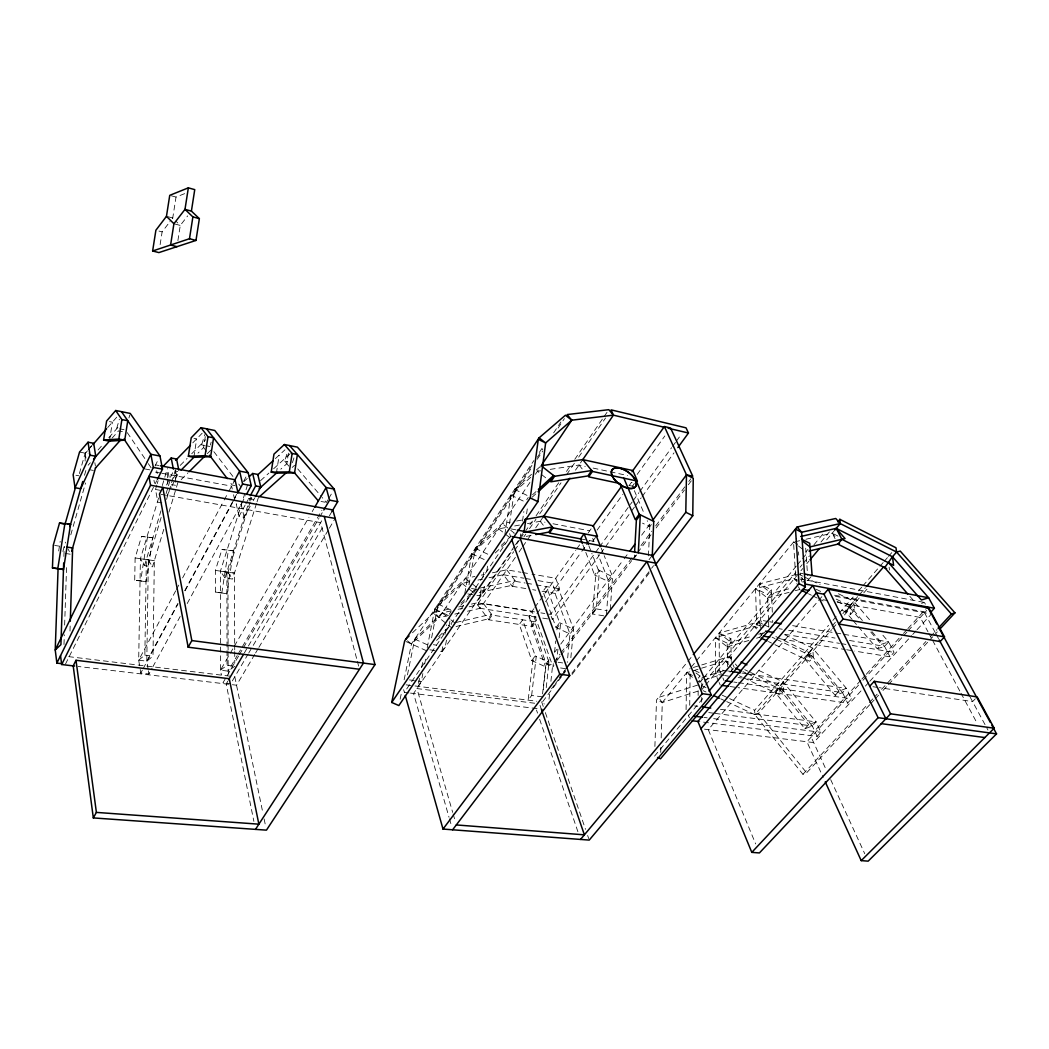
<?xml version="1.0" encoding="UTF-8"?>
<svg xmlns="http://www.w3.org/2000/svg" width="1049" height="1049" viewBox="0 0 1049 1049"><rect width="100%" height="100%" fill="white"/><g stroke="black" fill="none" stroke-linecap="round" stroke-linejoin="round"><path stroke-width="0.75" stroke-dasharray="5 3.75" d="M215.373 592.056L215.386 570.407L221.929 549.519L228.433 550.069L233.507 550.895L226.912 593.734L215.373 592.056L226.912 593.734M701.676 702.135L701.702 697.415M701.755 687.987L701.807 678.546M698.136 695.448L698.175 690.727M701.597 688.498L701.624 685.6L703.709 683.083M175.471 482.252L175.589 470.07M167.473 479.275L167.42 483.851L175.445 485.307M167.499 477.741L167.604 468.575M175.668 590.902L138.691 660.175L146.794 661.172L152.997 656.084L154.347 560.651L140.422 558.763L138.691 660.175L140.789 673.052L148.945 674.009L152.066 668.252M689.717 705.282L690.176 671.622M138.691 660.175L144.854 655.074L146.362 559.405M148.132 669.196L146.794 661.172L148.355 559.996L161.415 516.501M686.085 709.635L686.675 672.737L725.816 660.804L728.819 664.515M134.718 580.11L135.124 557.937L141.523 536.432L152.852 537.77L146.008 581.736L134.718 580.11L140.041 580.897M85.113 461.088L85.349 453.273L87.473 450.821M69.995 631.039L70.191 624.522M660.726 752.356L660.922 745.931M661.185 737.893L662.299 702.528L690.163 668.462M63.897 556.442L64.238 546.634M63.989 644.519L64.317 634.802M64.632 625.086L66.572 566.814M58.692 550.961L60.199 541.363M654.891 746.468L656.543 699.893L692.576 655.625M648.452 555.878L649.764 526.69L647.207 520.684M634.278 558.16L634.448 554.987M610.269 609.587L612.577 576.688L604.185 555.668M606.44 614.662L608.84 581.736L598.114 554.685M592.528 614.006L596.343 608.905L599.425 570.433L595.701 575.495L592.528 614.006L606.322 616.235M570.853 657.671L573.554 629.177L558.514 588.633L555.065 593.419L570 633.963L567.234 662.47M557.95 649.108L556.599 662.076L552.98 666.915L553.321 663.676M559.13 637.766L560.651 623.185L557.111 627.997L556.599 632.862M549.007 699.224L549.873 691.068M550.909 681.299L552.482 666.639L546.149 663.755L529.102 615.37L535.056 616.301L552.194 664.607L546.149 663.755L542.884 693.048M554.528 652.321L555.734 640.965M546.227 687.646L549.007 662.181L534.675 621.677L531.345 626.305L545.572 666.81L542.556 693.887M531.633 695.474L536.262 656.372L532.853 661.014L528.132 700.155L531.633 695.474L543.67 697.008M526.585 513.853L527.686 505.893M520.265 537.062L520.71 533.862M522.507 521.117L523.857 511.545M509.473 523.792L514.639 489.398L531.515 474.332M504.897 534.216L510.863 495.062L531.371 476.692M221.824 592.973L228.433 550.069M276.398 473.125L279.165 455.148M288.436 453.142L286.81 463.737L280.791 469.165M147.503 536.891L140.645 580.949L146.008 581.736M193.829 457.325L196.688 438.849L193.96 438.298M205.302 436.594L203.624 447.49L197.959 453.168M109.411 441.157L112.387 422.183L109.489 421.606M160.13 244.627L162.123 231.881L168.876 223.057M184.663 193.632L176.022 197.068L172.744 218.008L169.846 221.785M177.897 240.601L180.271 225.43L187.692 215.884M476.928 595.386L479.957 595.884L483.641 590.508L484.677 584.044M486.775 571.115L487.811 564.65M479.957 595.884L481.216 588.135M482.999 577.304L484.258 569.568M469.008 584.857L475.315 548.339L502.248 523.595L510.234 522.166M464.799 593.432L471.735 553.702L498.708 528.853L506.693 527.398M446.481 640.139L445.34 646.394L441.852 651.468L438.862 651.062M449.038 626.056L450.165 619.802M441.852 651.468L442.717 646.774M445.012 634.252L446.73 624.85M427.218 647.784L434.706 609.181L462.019 583.428L469.965 581.749M419.508 678.454L417.974 686.334L421.331 681.43L422.852 673.55M424.675 664.109L426.196 656.241M431.611 637.858L438.089 604.106L465.376 578.432L474.922 576.452M421.659 667.426L422.878 661.119M407.458 674.874L414.735 639.103L442.206 612.891L451.726 610.741M400.128 699.25L401.754 691.357M404.127 679.804L411.457 644.007L533.849 460.616M79.383 473.597L85.179 453.102L87.303 450.65M62.874 551.446L65.523 542.123M84.497 475.302L86.267 469.087M70.794 534.82L85.546 482.96M116.754 428.241L119.363 419.207M128.935 417.935L129.801 414.932M161.9 502.904L157.861 502.196L155.501 489.463L156.812 485.058M157.258 483.589L158.124 480.652M158.569 498.013L140.422 558.763L144.513 565.581L152.485 566.814L163.775 529.339M162.293 485.556L166.975 469.886M144.513 565.581L160.943 510.797M166.109 493.568L167.984 487.313M168.456 485.739L169.859 481.045L167.722 469.991M166.542 499.416L175.406 469.9M168.955 512.174L176.009 488.755M176.481 487.195L177.897 482.514M206.561 451.358L201.631 444.881L204.739 434.653M210.311 445.038L211.203 442.127M247.525 484.953L220.421 571.194L220.46 670.193L221.405 674.913M256.546 503.376L232.55 579.087L224.984 577.933L248.941 502.012M249.426 500.465L250.409 497.357M228.092 643.614L227.948 572.361L250.147 502.025M250.645 500.465L251.629 497.331M257.044 501.828L258.513 497.2M288.829 466.123L284.62 461.154L287.61 451.791M292.409 462.675L294.402 456.459M155.016 466.097L158.569 458.898M65.471 664.122L154.478 485.267M155.2 483.799L156.747 480.691M166.503 485.031L173.701 470.726L177.766 471.486M166.843 496.007L171.184 487.431M171.905 486.002L174.79 480.298M175.511 478.868L179.13 471.735M176.442 589.459L178.75 585.132M182.605 577.92L223.45 501.435M224.211 499.993L228.066 492.781M228.839 491.338L235.028 479.734M146.794 661.172L177.766 603.634M184.729 590.692L236.602 494.341M243.578 481.399L246.725 475.538M140.789 673.052L142.349 670.154M143.123 668.711L178.094 603.778M185.083 590.797L232.485 502.773M233.271 501.33L237.953 492.61M152.839 666.823L180.179 616.484M187.207 603.542L245.768 495.679M250.173 506.221L244.129 517.262L239.028 516.37L245.06 505.303M245.82 503.926L249.583 497.016M253.189 500.701L254.71 497.934M234.766 666.259L228.144 671.137L220.46 670.193L229.469 654.615M230.282 653.199L233.56 647.535M234.386 646.118L308.917 517.275M312.196 511.61L313.835 508.778M228.787 674.271L228.144 671.137L237.192 655.612M238.005 654.196L321.899 510.247M327.996 499.783L326.436 502.458L322.174 497.488M328.77 498.445L333.412 490.499M238.556 656.097L222.978 682.781L230.701 683.699M239.369 654.681L242.66 649.069M243.473 647.666L318.896 518.416M319.722 517.013L323 511.387M227.817 681.155L226.178 683.974L253.884 821.393M244.312 653.003L247.603 647.377M248.429 645.961L322.817 518.927M232.353 680.88L248.115 654.065M248.797 652.911L323.787 525.352M329.412 515.78L332.848 509.932M254.763 654.366L236.536 685.207L78.072 666.469M255.602 652.963L258.08 648.754M258.906 647.364L328.534 529.627M329.36 528.224L335.156 518.416M852.155 619.448L845.874 612.118L853.663 601.261L836.171 592.633M845.874 612.118L849.742 605.745L835.188 598.599M784.757 634.737L812.739 648.19L846.425 688.406L842.57 692.655L835.161 695.303L804.95 659.008L809.002 652.478L773.703 635.55M804.95 659.008L812.739 648.19L813.355 656.936L809.592 661.237L768.406 641.555M743.741 677.89L780.076 694.936L783.708 690.78L783.275 681.981L816.056 721.882L812.332 725.987L804.885 728.767L775.473 692.773L783.275 681.981L755.621 668.934M775.473 692.773L779.669 686.125L749.143 671.766M539.291 452.46L542.923 447.031M412.48 632.77L433.224 613.154L531.922 465.389M537.35 457.259L542.792 449.116M553.649 432.857L560.9 422M448.474 615.553L438.967 617.717L434.942 612.288L532.722 466.018M537.245 459.252L542.687 451.122M558.068 428.097L564.414 418.617M529.915 482.422L438.967 617.717L411.457 644.007L405.57 639.313M535.383 474.305L540.405 466.844M449.313 614.203L451.018 611.672M526.729 499.73L528.25 497.475M408.966 692.917L404.376 692.353L510.548 536.314L509.591 533.639M476.246 588.974L473.702 592.698L458.78 607.109M521.051 535.921L522.599 533.639M514.521 546.188L413.555 693.481L449.024 817.25M515.452 544.837L518.232 540.773M471.46 604.093L476.22 603.031L513.066 549.322M516.751 543.946L519.504 539.92M520.435 538.583L524.107 533.207M525.038 531.869L532.407 521.13M536.078 515.754L559.104 482.186M566.473 471.447L571.076 464.733M574.76 459.357L603.306 417.738M604.237 416.387L606.991 412.362M536.314 617.1L480.206 608.315L478.449 603.005L513.708 551.682M514.639 550.332L519.268 543.579M523.91 536.826L525.772 534.125M529.483 528.722L535.973 519.268M539.684 513.866L561.018 482.802M566.591 474.699L574.944 462.543M578.655 457.141L605.561 417.974M515.361 557.347L480.206 608.315L465.926 611.567M519.058 551.984L521.838 547.958M522.756 546.608L526.454 541.245M527.385 539.907L531.082 534.544M535.711 527.831L543.762 516.147M575.495 470.149L582.772 459.606M488.86 619.815L492.165 615.094L535.777 621.847L532.433 626.476L488.86 619.815L476.22 603.031M489.057 577.737L503.376 574.721L512.253 586.299L515.662 581.408L525.09 582.995M533.875 608.722L528.722 615.907L532.433 626.476M534.82 607.397L575.796 550.214M576.74 548.876L580.556 543.566M588.174 532.918L591.492 528.303M536.957 613.652L541.73 607.017M545.546 601.72L580.858 552.653M581.815 551.328L585.63 546.031M586.588 544.693L591.361 538.071M597.091 530.112L622.857 494.315M629.531 485.031L631.446 482.37M637.163 474.423L664.843 435.964M592.764 541.166L595.491 537.39M632.442 486.159L634.357 483.51M542.058 591.256L556.167 593.603L559.628 588.817L555.708 578.248L532.013 574.17M580.503 538.858L593.878 541.389L595.701 538.871M598.533 548.247L550.463 614.399L540.851 612.878M599.49 546.922L632.193 501.933M633.15 500.609L638.92 492.676M639.877 491.352L671.609 447.687M672.579 446.363L675.464 442.39M676.421 441.065L681.234 434.456M599.648 554.764L552.351 619.605L550.935 615.711M600.618 553.439L604.473 548.155M605.443 546.831L630.541 512.423M631.511 511.099L634.409 507.126M635.366 505.802L641.162 497.869M642.132 496.544L673.982 452.88M531.791 660.542L535.213 655.887L522.651 619.815L519.321 624.47L531.791 660.542L545.572 666.81L549.007 662.181L535.213 655.887M556.049 627.512L559.589 622.7L546.398 586.588L542.949 591.4L556.049 627.512L570 633.963L573.554 629.177L559.589 622.7M598.336 569.909L612.577 576.688L608.84 581.736L594.626 574.983L598.336 569.909L591.833 553.361M546.149 663.755L551.013 657.198M554.921 651.953L556.862 649.318M560.769 644.073L623.132 560.1M624.116 558.789L628.01 553.544M641.647 535.174L650.419 523.372M651.35 524.566L649.764 526.69L642.526 523.149M554.147 661.985L559.996 654.13M560.979 652.832L634.186 554.711M641.018 545.559L651.757 531.161M655.664 525.929L684.958 486.684M688.852 481.452L690.806 478.829M557.36 660.096L560.297 656.176M561.281 654.864L631.668 560.651M632.639 559.34L636.546 554.108M637.53 552.797L651.219 534.479M656.11 527.935L684.459 489.988M688.367 484.756L691.304 480.835M635.078 557.085L636.691 554.921M559.537 677.274L562.487 673.379M563.457 672.081L565.424 669.472M551.538 688.773L554.501 684.853M555.498 683.542L558.461 679.621M559.445 678.31L562.408 674.389M563.392 673.078L565.372 670.455M649.043 559.668L652.281 555.38M561.53 676.71L541.808 702.817L544.405 703.984M562.513 675.412L566.46 670.193M571.875 673.235L650.616 569.568M651.599 568.27L653.566 565.686M572.059 674.494L649.226 572.977M691.199 667.203L695.33 662.155M696.366 660.896L796.571 538.425M698.28 678.139L700.05 675.989M727.495 666.6L727.219 643.129L730.904 638.657L719.142 633.058L719.365 669.721L722.302 676.539M768.524 620.47L767.462 594.429L771.343 589.735L759.371 583.9L760.643 620.208L763.79 627.04M723.482 670.822L701.82 677.575L698.241 681.889L702.882 680.421M756.565 628.875L754.506 626.371L715.47 637.556L727.259 646.84L730.956 642.381L751.018 636.507M797.201 581.907L794.355 578.537L755.516 588.607L767.619 598.114L771.5 593.419L791.444 588.122M805.947 551.826L807.979 549.374M699.709 682.597L702.83 678.834M703.866 677.575L796.296 566.093M797.332 564.834L801.488 559.825M802.537 558.579L807.73 552.312M813.958 544.798L823.308 533.521M704.758 681.824L795.876 572.23M800.059 567.194L802.157 564.677M803.206 563.418L809.487 555.865M821.013 542.005L829.392 531.922M704.718 686.203L701.532 689.993L662.299 702.528L656.543 699.893M705.702 684.997L802.734 568.571M806.851 563.615L808.989 561.071M826.651 539.829L836.237 528.381M654.55 756.106L704.784 696.13M733.33 668.567L730.668 671.753L727.652 672.658M759.581 637.333L763.266 632.94L762.007 630.213M811.061 576.701L807.94 580.399L807.717 577.186M763.685 633.517L765.678 631.144M821.852 596.671L708.272 729.645L755.66 843.921M88.378 449.431L91.578 445.746M88.536 449.601L91.722 445.93M107.693 427.572L117.265 416.571M869.7 704.771L806.615 772.825L802.931 774.319L754.808 714.644L754.677 710.265L828.553 625.335M832.84 620.418L838.19 614.255M839.266 613.022L853.178 597.025M858.528 590.875L861.74 587.178M862.816 585.945L878.878 567.483M879.941 566.25L883.153 562.566M884.228 561.333L887.441 557.635M888.503 556.403L892.791 551.486M726.721 701.611L754.808 714.644L831.057 627.184M832.132 625.951L835.358 622.254M842.871 613.626L857.912 596.383M858.987 595.15L865.438 587.755M754.808 714.644L758.558 713.333L831.542 629.754M832.618 628.521L836.905 623.604M844.419 615.002L859.446 597.799M863.747 592.882L866.959 589.184M841.888 610.151L850.595 614.426L854.542 609.928L853.663 601.261L870.618 620.969M98.055 449.969L103.418 443.871M108.781 437.787L118.432 426.825M88.129 465.218L90.306 462.766M112.007 438.233L118.511 430.877L122.877 431.729M804.885 728.767L808.609 724.649L816.056 721.882L820.895 732.294L817.145 736.398L699.513 721.646M835.161 695.303L839.03 691.042L846.425 688.406L851.5 698.857L847.618 703.092L737.998 687.646M858.423 626.791L877.252 648.793L881.291 644.322L888.621 641.896L894.036 652.373L889.958 656.818L854.686 651.062M877.252 648.793L884.582 646.354L888.621 641.896L881.212 633.281M860.796 680.29L810.444 735.559L825.93 769.258M861.898 679.083L865.176 675.477M866.277 674.271L902.402 634.619M903.491 633.426L906.782 629.82M907.87 628.613L927.578 606.991M858.58 685.102L806.917 741.748L823.203 777.414M862.986 680.276L902.56 636.887M903.661 635.681L906.952 632.062M908.054 630.855L926.7 610.426M860.98 690.924L813.67 742.574L703.853 729.094M865.386 686.112L868.69 682.519M869.791 681.312L911.607 635.668M912.709 634.461L916.013 630.869M917.101 629.662L931.407 614.045L833.549 595.963M802.931 774.319L868.297 703.735M869.398 702.542L877.161 694.163M881.593 689.377L925.9 641.529M930.332 636.743L936.98 629.557M870.814 703.577L874.132 699.998M875.246 698.804L878.564 695.225M882.996 690.452L887.415 685.679M888.529 684.486L932.797 636.73M933.912 635.537L938.344 630.764M192.78 442.848L202.142 433.263M975.334 698.791L972.58 701.597L879.364 687.672M180.192 465.415L187.115 458.426M191.718 453.758L205.538 439.793M173.085 478.174L178.736 472.496M181.136 479.642L187.968 472.863M207.322 453.627L211.872 449.103M438.692 636.704L451.411 624.299M436.568 640.414L445.812 631.38M461.036 603.201L475.944 588.83M495.259 552.954L507.152 541.73M501.225 545.414L514.298 533.115L502.248 523.595M244.011 481.478L247.262 478.475M275.402 458.597L284.961 449.824M532.236 497.16L535.737 493.935M532.525 494.774L536.039 491.561M260.545 480.665L268.859 473.099M273.619 468.772L290.258 453.627M292.199 467.434L294.625 465.271M536.327 470.031L539.947 466.805M220.46 670.193L227.043 665.302L233.219 666.076M697.624 685.102L658.352 697.467L662.299 702.528M704.443 679.936L718.368 675.569M921.533 603.332L924.431 602.441L925.861 605.063M693.35 667.466L729.343 656.569L732.333 657.946M727.259 646.84L748.868 640.467M756.578 638.185L759.66 637.268M758.729 634.239L764.891 632.429M767.619 598.114L789.097 592.344M795.247 590.692L799.849 589.459M796.637 574.341L759.371 583.9L771.5 593.419M799.718 540.694L793.542 542.123L795.758 578.091L797.083 580.831M805.894 539.265L832.159 533.18L837.076 538.832M456.21 622.437L491.496 614.216L488.205 618.936L451.398 627.604L433.224 613.154M454.82 614.098L459.58 613.022M458.072 609.312L462.832 608.236M469.191 606.807L483.471 603.581L532.04 611.279L535.777 621.847M434.942 612.288L450.821 608.722M458.754 606.951L463.527 605.876M479.288 592.462L511.584 585.408L514.98 580.53L478.069 588.489L465.376 578.432M477.924 580.071L482.697 579.074M481.294 575.127L484.468 574.459M492.427 572.806L506.746 569.817L520.96 572.269M526.205 536.393L534.256 534.859M514.666 525.955L519.465 525.077M527.437 523.621L540.209 521.301L544.995 522.218M516.619 521.012L523.005 519.871M540.615 470.804L537.416 471.289L549.584 480.862M550.214 469.362L579.022 465.035L585.276 466.385M152.852 537.77L141.523 536.432M233.507 550.895L221.929 549.519M135.124 557.937L154.347 560.651M234.688 643.378L234.452 573.108L220.421 571.194L224.984 577.933M215.386 570.407L234.452 573.108M68.605 656.635L231.567 676.356M410.5 693.101L544.313 709.517M144.854 655.074L152.997 656.084M406.12 684.84L413.529 685.771M415.011 685.954L536.8 701.23M534.649 703.236L416.925 688.564L452.683 812.398M409.464 679.922L416.886 680.867M418.367 681.05L421.331 681.43M703.931 717.411L707.183 717.818M713.687 718.644L820.895 732.294M708.744 712.573L713.595 713.202M715.221 713.412L812.332 725.987L817.145 736.398M694.569 705.925L697.808 706.344M720.493 709.334L816.056 721.882M429.906 649.816L437.367 650.852M560.559 667.964L566.617 668.816M433.368 644.702L436.358 645.122M558.12 662.286L562.67 662.929M729.947 686.505L736.385 687.423M733.749 682.02L736.975 682.479M738.588 682.702L851.5 698.857M723.626 675.412L715.602 674.245L715.47 637.556L727.219 643.129M724.597 675.543L728.452 676.107M738.103 677.51L741.315 677.969M747.74 678.9L842.57 692.655L847.618 703.092M727.403 670.914L719.365 669.721L715.602 674.245L718.513 681.063M728.373 671.045L731.376 671.491L731.323 668.37M741.879 673.038L748.317 673.982M749.917 674.219L846.425 688.406M872.938 686.715L877.764 687.436M65.235 553.426L70.834 554.292L67.936 548.758M542.726 618.11L550.738 619.356M54.666 545.441L58.862 546.083M478.449 603.005L534.452 611.869M467.828 593.931L475.407 595.15M471.499 588.528L479.078 589.761M480.599 590.01L483.641 590.508M596.343 608.905L607.083 610.649M780.928 639.025L845.061 649.488M846.661 649.751L853.073 650.8M784.927 634.33L839.475 643.352M841.088 643.614L845.9 644.414M852.312 645.476L894.036 652.373M512.253 586.299L526.375 588.646M532.643 589.682L535.79 590.207M526.65 583.27L534.505 584.595M536.078 584.857L559.628 588.817M759.882 625.492L756.683 624.955L755.516 588.607L767.462 594.429M779.066 628.705L782.266 629.243M788.651 630.305L835.017 638.067M849.415 640.467L884.582 646.354L889.958 656.818M503.376 574.721L523.884 578.209M525.457 578.471L531.764 579.546M538.085 580.622L552.272 583.034L556.167 593.603M768.209 621.493L760.643 620.208L756.683 624.955L757.929 627.695M769.73 621.755L772.759 622.267L772.615 619.015M792.638 625.637L834.23 632.678M835.83 632.953L842.229 634.042M843.829 634.317L888.621 641.896M522.546 572.544L530.44 573.895M161.074 494.341L320.653 522.638L356.962 659.808M75.948 475.263L78.767 475.761M155.501 489.463L160.838 490.421M822.941 599.713L827.727 600.592M837.299 602.336L920.275 617.468L927.959 631.76M89.099 469.664L93.335 470.424M248.311 498.498L255.904 499.875M155.501 472.116L160.261 472.994M161.848 473.283L231.606 486.133L232.249 489.004M834.545 595.229L928.535 612.616M145.326 469.021L149.863 469.86M235.042 485.582L232.183 485.058L229.233 481.176M321.046 501.474L325.085 502.209M510.889 528.88L515.715 529.784M155.606 464.917L158.779 465.507M79.54 452.053L88.155 453.797M800.584 579.009L805.409 579.927M807.009 580.228L924.431 602.441M552.98 523.753L589.682 530.82M803.114 573.737L799.902 573.121L802.577 578.589M119.665 428.818L124.005 429.67M201.631 444.881L204.371 445.419M205.748 445.694L209.866 446.494M284.62 461.154L287.728 461.757M628.928 485.412L633.583 486.408L631.878 482.448M593.091 468.077L627.499 475.512M159.002 231.068L162.123 231.881M175.183 224.08L180.271 225.43L175.97 221.195M168.024 216.737L172.744 218.008L174.895 220.133M171.302 195.77L176.022 197.068M406.015 641.568L426.156 650.59M414.735 639.103L429.447 645.725M438.089 604.106L453.011 610.924M434.706 609.181L449.588 615.973M692.471 675.438L686.675 672.737L693.101 677.824M701.624 685.6L706.043 687.659M722.25 695.199L728.15 697.939M729.619 698.621L754.677 710.265M703.066 690.635L706.029 692.012M720.807 698.87L725.239 700.929M694.569 670.442L701.833 673.825M739.388 675.844L742.286 677.208M471.735 553.702L486.933 560.822M728.806 662.181L725.895 660.818L727.678 664.909M744.79 669.708L747.688 671.072M742.954 671.622L745.865 672.986M747.321 673.668L783.708 690.78M475.315 548.339L490.539 555.498M757.522 627.8L754.585 626.384L756.46 630.488M772.103 637.176L775.054 638.592M776.522 639.3L813.355 656.936M762.662 624.116L758.243 621.991L719.142 633.058L730.956 642.381M764.131 624.824L768.55 626.948M514.639 489.398L530.191 496.911M510.863 495.062L526.375 502.55M797.345 579.992L794.434 578.563L797.764 585.408M816.266 589.289L820.633 591.439M837.089 601.352L854.542 609.928M808.477 593.786L811.388 595.216M812.844 595.924L817.197 598.061M818.653 598.769L824.462 601.615M798.263 573.96L802.642 576.111M804.098 576.832L820.134 584.739M797.594 544.143L793.542 542.123L797.266 545.034M837.994 536.091L832.237 533.194L835.056 538.675M798.499 546.005L803.468 549.886M696.011 672.986L701.82 677.575M498.708 528.853L511.715 539.134M462.019 583.428L474.673 593.472M442.206 612.891L449.877 618.989M450.926 619.828L454.676 622.804M909.837 596.304L915.082 602.27M862.409 620.51L849.742 605.745L850.595 614.426M871.916 631.59L884.582 646.354M849.808 607.594L860.311 619.841M870.801 632.075L881.291 644.322M853.191 620.667L857.374 625.558M297.719 468.89L321.112 496.243M801.056 577.304L802.957 579.546M842.57 692.655L809.002 652.478L809.592 661.237M808.7 654.707L839.03 691.042M761.259 625.729L758.152 621.978L761.377 628.836M812.332 725.987L779.669 686.125L780.076 694.936M779.105 688.616L808.609 724.649M579.022 465.035L582.969 469.886M731.363 659.047L729.343 656.569L732.425 663.414M735.388 664.004L737.408 666.482M729.829 665.761L732.845 669.472M758.558 713.333L806.615 772.825M540.209 521.301L544.011 526.1M506.746 569.817L515.662 581.408M213.852 451.673L233.77 477.57M238.752 484.048L240.745 486.644M483.471 603.581L492.165 615.094M227.948 572.361L232.55 579.087M127.283 432.647L147.398 462.321M148.315 463.671L152.879 470.424M148.355 559.996L152.485 566.814M924.549 612.773L935.446 632.94M936.141 634.225L938.567 638.697M970.168 697.152L987.961 730.052M928.732 633.19L931.8 638.907M932.574 640.336L960.228 691.816M961.002 693.245L977.13 723.259M800.951 579.441L802.288 582.169M798.433 586.771L799.771 589.512M830.69 779.63L864.756 853.742M760.433 633.15L761.692 635.891M733.028 664.778L734.221 667.505M722.892 677.903L724.059 680.631M719.103 682.427L720.27 685.141M634.37 490.67L644.637 514.679M688.301 715.077L689.416 717.804M601.195 548.155L603.581 554.16M592.685 538.36L593.878 541.389M588.869 545.834L591.23 551.853M582.864 544.877L585.211 550.895M585.801 552.403L594.626 574.983M541.664 701.847L543.251 706.449M545.362 712.599L585.526 829.339M587.637 835.489L588.699 838.557M540.025 705.374L541.599 710.003M536.498 710.042L537.547 713.123M539.645 719.286L578.432 833.273M453.142 813.958L455.397 821.8M449.47 818.823L451.726 826.651M403.629 689.678L404.376 692.353M357.381 661.381L358.627 666.102M244.129 517.262L241.283 504.792L236.222 503.887L239.028 516.37M233.547 494.735L234.504 499.022M234.792 676.736L262.827 812.634M264.138 818.994L265.777 826.966M175.708 471.486L177.268 479.354M156.694 470.752L157.245 473.663M153.967 480.285L154.505 483.209M148.407 670.796L148.945 674.009M94.856 462.701L95.367 465.913M85.179 453.102L86.162 459.541M889.119 567.168L889.486 570.04M805.684 548.181L807.612 575.573M798.525 551.892L798.735 555.157M771.343 589.735L772.326 612.511M768.589 622.096L768.786 626.987M730.904 638.657L731.219 660.542M234.688 645.017L234.714 649.921M234.714 651.56L234.753 662.994M228.092 645.227L228.105 650.092M228.105 651.704L228.144 671.137M226.886 571.928L227.043 665.302"/><path stroke-width="1.5" d="M655.166 565.175L692.76 515.715L693.258 478.213L686.479 474.83L664.397 426.537L631.996 471.748M652.255 556.639L685.797 512.266L686.479 474.83L692.76 476.22L670.573 428.005L664.397 426.537M70.296 621.257L72.643 547.945L67.031 547.08M63.687 562.972L60.921 644.624L55.23 649.947L56.869 663.099L62.599 663.781M63.465 569.502L52.45 567.915L53.276 545.218L59.505 523.097L70.558 524.369L63.465 569.502L58.075 568.742L55.23 649.947L150.872 454.296L121.527 411.667M405.268 695.5L443.006 829.064L589.223 840.092L711.248 694.897L652.281 555.38L653.724 521.379L636.271 480.862M638.303 552.757L640.31 514.81L636.376 520.147L634.619 551.826M541.743 464.838L571.757 420.19L565.424 415.234L539.107 437.826L404.652 640.952L391.723 702.45L398.843 705.557L537.94 501.658L545.637 442.953L571.757 420.19L613.416 415.155L665.014 427.441M524.159 531.371L525.929 518.626M391.723 702.45L530.256 497.934L538.307 439.334L545.637 442.953L539.107 437.826M284.371 444.514L292.12 453.47L297.392 454.519L294.572 472.902L276.398 473.125L271.206 472.142L273.973 454.125L284.371 444.514L297.392 447.136L334.225 489.083L337.699 501.671L331.904 511.545M271.206 472.142L289.301 471.88L292.12 453.47M191.403 211.111L194.747 189.633L188.348 187.85L169.741 195.337L166.463 216.317L155.881 230.242L152.63 250.986L158.884 252.586L195.979 240.431L199.376 218.651L191.403 211.111L184.991 209.367L173.911 223.739L170.594 245.02L176.953 246.659M152.63 250.986L189.489 238.726L192.885 216.894L184.991 209.367L188.348 187.85M200.988 427.69L207.99 436.712L213.563 437.826L210.639 456.721L193.829 457.325L188.348 456.276L191.22 437.761L200.988 427.69L214.757 430.47L248.22 472.758L251.236 485.621L246.554 494.249M188.348 456.276L205.066 455.646L207.99 436.712M64.92 523.451L57.8 568.663L52.45 567.915M115.692 410.5L121.881 419.574L127.768 420.741L124.726 440.174L109.411 441.157L103.615 440.056L106.605 421.029L115.692 410.5L130.233 413.424L159.986 456.027L162.503 469.139L157.389 479.406M103.615 440.056L118.825 439.033L121.881 419.574M75.371 487.772L65.104 524.028L59.505 523.097M69.929 526.585L82.727 481.517M71.712 551.184L95.616 467.526M75.017 487.733L90.03 455.174L88.024 442.219L93.702 443.294L95.747 456.236L80.681 488.729L75.017 487.733L73.142 474.751L79.54 452.053L88.024 442.219M56.869 663.099L153.338 467.448L150.872 454.296L159.986 456.027M74.623 666.063L61.668 664.528L150.558 485.241L148.932 476.377L332.848 509.932L375.004 664.594L266.446 830.152L93.322 817.918L73.194 665.892L76 660.293L229.259 678.703L258.867 824.173L96.39 812.398L93.322 817.918M234.229 481.229L239.618 471.132L206.509 428.805M237.926 492.676L242.594 484.009L239.618 471.132L248.22 472.758M250.344 495.626L255.615 485.949L252.665 473.466L257.779 474.436L260.755 486.893L255.458 496.557M188.151 647.194L191.823 640.572L162.779 487.431L159.461 494.053L188.151 647.194L359.466 669.262M314.661 507.362L326.121 487.549L334.225 489.083M323.813 509.984L329.556 500.15L326.121 487.549L289.59 445.563M228.643 679.752L243.486 654.419M907.739 593.918L884.687 567.627L892.463 556.757L836.237 528.381L841.927 539.343L893.604 565.332L892.463 556.757L928.667 597.786L934.384 608.263L931.197 611.751M255.497 829.379L363.478 663.086L324.272 516.462M554.567 476.285L550.804 481.819L587.912 475.944L591.688 470.529L554.567 476.285L542.372 466.687M543.107 517.105L569.935 478.2M582.89 459.423L613.416 415.155L611.121 409.871L686.033 427.835L688.459 433.027L677.851 447.582M524.605 519.583L543.762 516.147L593.288 525.785L597.51 536.354L553.033 527.87L549.453 533.01L581.185 538.989M541.153 465.73L582.772 459.606L632.862 470.555L637.412 481.098L592.423 471.434L588.646 476.849L619.631 483.445M592.934 526.27L621.519 486.382M623.867 478.187L639.195 514.272L635.274 519.609L620.051 483.537M629.964 550.922L634.829 544.365M653.343 519.439L686.479 474.83M443.006 829.064L559.733 674.192L511.637 539.383M566.408 668.174L646.931 561.503L702.279 693.664L711.248 694.897M452.617 829.785L569.738 675.569L520.081 538.071M693.297 654.537L797.109 527.004L835.765 518.481L840.21 523.569L896.58 552.036L951.391 614.006L954.944 612.852L900.239 551.092L896.58 552.036L892.279 556.967M837.758 521.851L839.856 519.334L896.003 547.788L896.58 552.036M809.972 559.851L819.413 548.561M834.991 529.824L840.262 523.53L839.856 519.334M580.53 839.436L702.279 693.664M708.967 691.134L798.984 583.677L795.522 529.181L801.633 532.249L840.21 523.569M841.927 539.343L837.889 544.143L886.628 568.597M797.109 527.004L801.633 532.249L805.33 586.797L660.516 758.781L657.539 757.444M700.916 728.74L816.437 592.816L824.422 594.285M944.506 636.874L843.121 619.041L838.78 623.998L940.114 641.582L944.506 636.874L928.85 608.066L828.199 589.236L823.963 594.206L885.894 718.749M92.797 444.71L106.631 428.805M866.5 586.522L883.691 566.814M93.558 459.082L110.919 439.465M95.446 468.064L120.884 439.675M869.726 686.243L874.263 681.299L977.17 696.916L994.203 728.216L861.203 860.626L825.235 781.872M938.094 628.364L951.391 614.006M939.445 629.57L954.944 612.852M878.131 717.686L812.818 585.473L697.913 721.45L751.792 852.365L878.131 717.686L996.55 733.867L991.895 725.305M994.203 728.216L890.549 713.818L759.41 852.942L751.792 852.365M162.071 467.421L171.197 458.007L176.586 459.029L178.815 470.149M175.616 460.393L190.485 445.182M180.992 470.214L194.576 456.577M189.108 471.735L203.899 457.023M996.55 733.867L868.166 861.15L861.203 860.626M405.57 639.313L409.031 636.035M249.426 476.469L252.665 473.466M257.674 474.895L273.042 460.773M538.085 491.784L549.781 481.019L553.544 475.485L538.373 489.411M259.129 488.729L277.185 472.43M259.536 496.636L286.154 472.837M808.989 551.092L839.488 543.723M800.662 536.498L836.158 528.368L845.061 538.557L810.012 546.909L802.551 541.087M535.869 534.557L548.745 532.105L552.325 526.965L523.346 532.394M67.831 524.185L70.558 524.369M456.302 824.934L584.385 834.834L541.599 710.003M692.156 720.715L698.647 721.542M694.189 716.165L702.306 717.201M191.823 640.572L375.004 664.594M702.673 706.987L710.776 708.049M881.265 723.653L984.814 737.565M559.733 674.192L569.738 675.569M721.882 685.377L728.334 686.282M725.685 680.867L732.136 681.784M732.228 671.622L740.266 672.802M763.292 636.153L769.704 637.189M765.678 631.144L773.703 632.468M775.041 622.647L781.439 623.735M150.558 485.241L335.156 518.416M90.03 455.174L95.747 456.236M255.615 485.949L260.755 486.893M153.338 467.448L162.503 469.139M242.594 484.009L251.236 485.621M329.556 500.15L337.699 501.671M802.682 589.328L809.054 590.508M512.135 536.603L655.533 563.09M517.327 530.086L652.281 555.38M934.384 608.263L805.265 584.057L803.927 581.33M160.366 465.795L235.028 479.734L237.953 492.61M118.825 439.033L124.726 440.174M205.066 455.646L210.639 456.721M289.301 471.88L294.572 472.902M804.478 574L928.667 597.786L921.402 599.989L888.805 562.92M668.134 428.189L688.459 433.027M189.489 238.726L195.979 240.431M192.885 216.894L199.376 218.651M713.412 695.435L719.326 698.188M735.677 668.2L741.499 670.927M741.066 662.076L746.888 664.817M761.049 638.041L766.937 640.847M530.256 497.934L537.94 501.658M639.195 514.272L653.724 521.379M798.984 583.677L805.33 586.797M801.213 590.233L807.022 593.078M685.797 512.266L692.76 515.715M801.633 539.225L809.736 543.277L812.096 575.455M166.463 216.317L173.911 223.739M294.1 472.352L318.358 500.976M613.416 415.155L608.84 409.674L567.129 414.565L571.757 420.19M582.772 459.606L592.423 471.434M543.762 516.147L553.033 527.87M209.512 455.253L227.253 478.58M123.979 439.046L143.818 468.746M927.578 606.991L931.407 614.045M932.194 615.475L936.836 624.037M938.396 626.882L990.348 722.459M939.235 639.956L969.394 695.723M828.199 589.236L843.121 619.041M874.263 681.299L890.549 713.818M596.396 536.131L600.592 546.647M588.279 544.326L584.123 533.797L580.503 538.858L582.274 543.382M171.197 458.007L173.387 469.139M76 660.293L96.39 812.398M60.54 655.664L61.668 664.528M613.665 478.462A14.411 7.409 35.6 0 0 635.183 487.064A14.411 7.409 35.6 0 0 622.686 469.165A14.411 7.409 35.6 0 0 613.717 478.383A14.411 7.409 35.6 0 0 635.235 486.998A14.411 7.409 35.6 0 0 622.726 469.1A14.411 7.409 35.6 0 0 613.665 478.462"/></g></svg>
